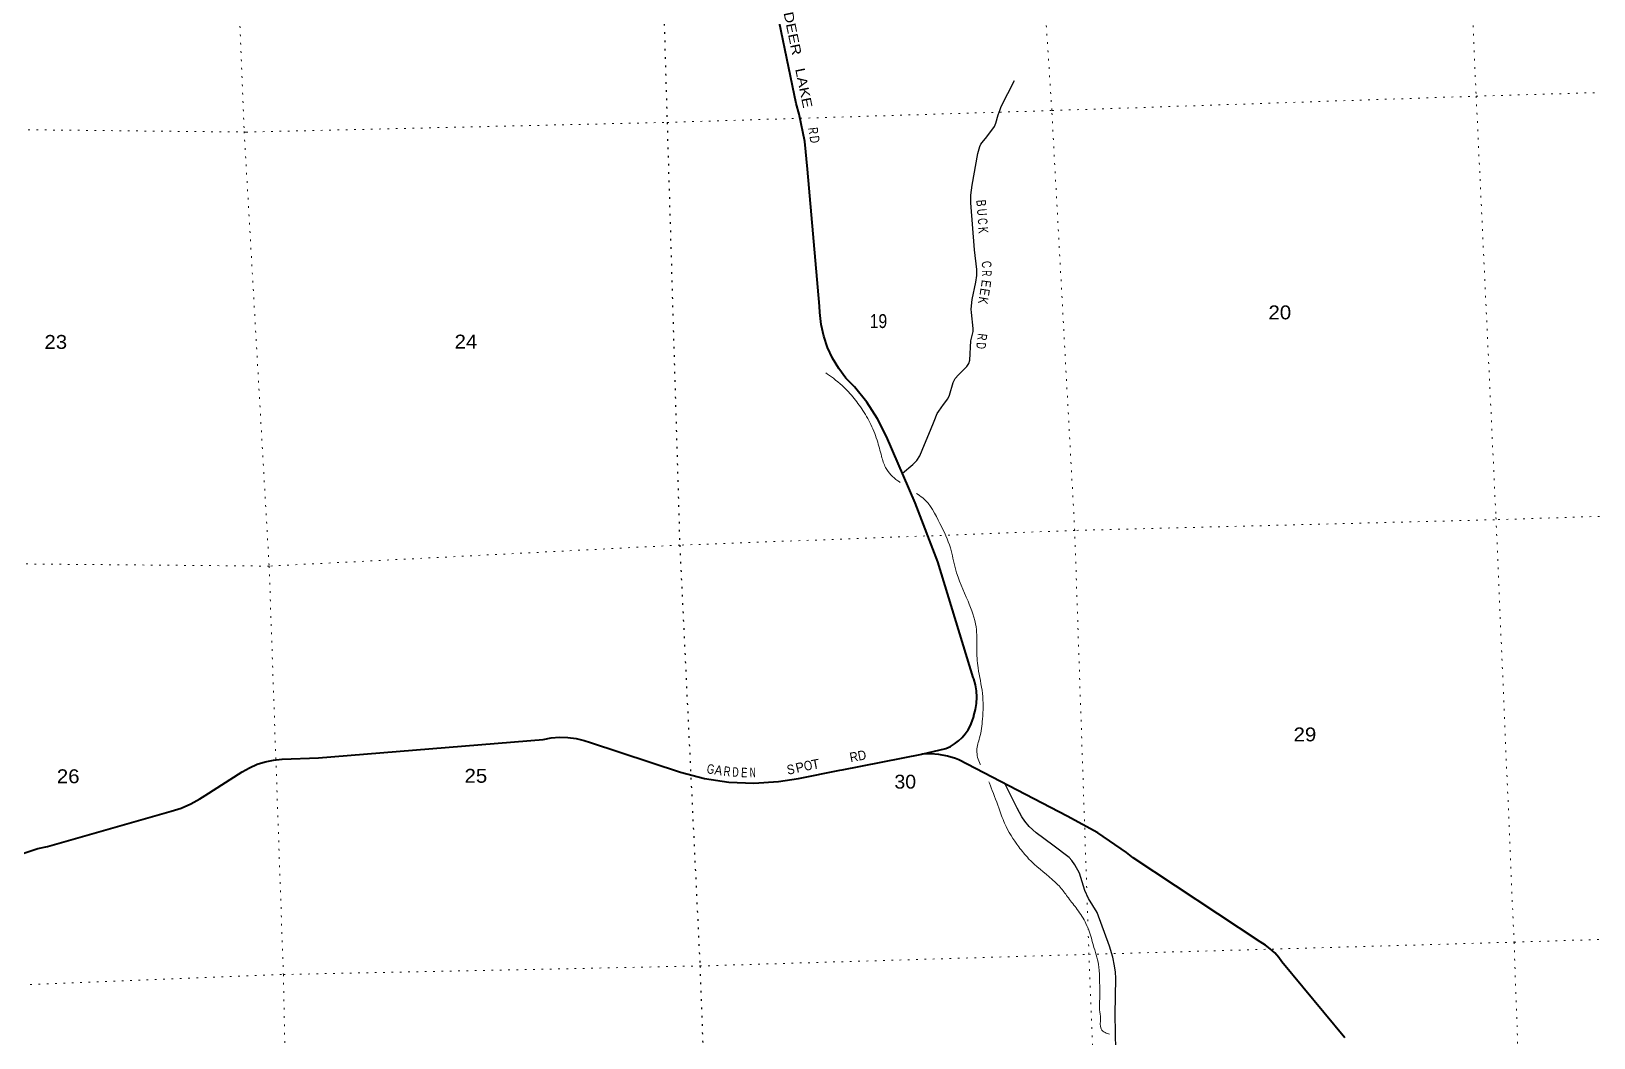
# Model space of a CAD drawing. Header units: feet. Extents: x 733631 to 986127, y 195788 to 388968.
# Drawn here: x 837880 to 857588, y 221678 to 234377 of the extents above; entities that cross this region are included whole.
import ezdxf
from ezdxf.enums import TextEntityAlignment as Align

# ---------------------------------------------------------------- set-up
doc = ezdxf.new("R2010")
doc.units = ezdxf.units.FT
doc.header["$LTSCALE"] = 70
doc.linetypes.add('DOTTED', pattern=[1.5, 0.3, -1.2])
for name, color, linetype, lineweight in [('26', 7, 'Continuous', 40), ('29', 7, 'Continuous', 25), ('39', 7, 'Continuous', 13), ('6', 7, 'DOTTED', 25), ('7', 7, 'DOTTED', 13)]:
    doc.layers.add(name, color=color, linetype=linetype, lineweight=lineweight)
doc.layers.add('27', color=7, linetype='Continuous')
doc.layers.add('30', color=7, linetype='Continuous')

msp = doc.modelspace()

# ---------------------------------------------------------------- linework, layer by layer
at = {"layer": '26'}
for points in [[(849112.86, 225254.88), (849416.98, 225327.85), (849472.85, 225353.94), (849525.69, 225385.72), (849574.91, 225422.85), (849619.99, 225464.93), (849660.42, 225511.48), (849695.76, 225562), (849725.62, 225615.95), (849749.69, 225672.72), (849767.69, 225731.69), (849770.15, 225741.98), (849790.1, 225818.02), (849802, 225895.73), (849805.7, 225974.26), (849801.18, 226052.74), (849788.48, 226130.32), (849767.73, 226206.15), (849762.06, 226222.65), (849313.65, 227682.58), (849030.54, 228424.68), (848667.48, 229265.11), (848554.74, 229486.69), (848419.45, 229695.27), (848263.1, 229888.56), (848154.64, 230001.43), (848064.73, 230122.25), (847987.94, 230251.8), (847925.12, 230388.67), (847876.94, 230531.35), (847843.94, 230678.29), (847826.49, 230827.87), (847823.59, 230909.64), (847672.72, 232638.33), (847637.01, 232986.96), (847565.05, 233329.95), (847525.91, 233465.9), (847219.85, 234950.87)], [(837747.22, 223994.82), (837962.18, 224063.63), (838084.93, 224092.14), (839643.2, 224537.11), (839770.13, 224576.14), (839892.29, 224628.22), (840008.33, 224692.78), (840072.19, 224735.57), (840540.24, 225032.36), (840632.17, 225085.05), (840729.1, 225127.85), (840829.97, 225160.27), (840933.67, 225181.98), (841039.08, 225192.72), (841043.11, 225192.91), (841504.4, 225210.61), (844336.55, 225440.19), (844439.3, 225459.78), (844543.53, 225468.53), (844648.1, 225466.33), (844751.88, 225453.21), (844853.71, 225429.32), (844934.85, 225401.91), (846068.83, 225028.2), (846371.22, 224950.02), (846680.13, 224903.87), (846992.16, 224890.26), (847303.91, 224909.35), (847557.97, 224949.46), (848080.56, 225055.2), (848106.93, 225059.04), (849112.86, 225254.88)], [(854446.96, 221675.44), (853652.32, 222634.58), (853614.7, 222688.11), (853564.12, 222747.07), (853507.65, 222800.42), (853445.91, 222847.57), (853379.58, 222888.01), (851776.83, 223947.01), (851692.81, 224013.65), (851331.62, 224263.64), (850946.27, 224474.5), (849579.08, 225185.84), (849538.38, 225201), (849434.71, 225231.15), (849328.45, 225250.3), (849220.78, 225258.24), (849112.86, 225254.88)]]:
    msp.add_lwpolyline(points, dxfattribs=at)
at = {"layer": '29'}
for points in [[(848867.61, 228801.84), (848999.86, 228908.45), (849048.62, 228962.87), (849087.04, 229020.09), (849147.05, 229162.71), (849222.07, 229342.86), (849267.07, 229455.45), (849308.35, 229553.05), (849327.08, 229583.05), (849387.09, 229665.62), (849439.6, 229740.68), (849462.13, 229783.86), (849507.11, 229943.35), (849535.26, 229994.04), (849574.62, 230040.93), (849679.64, 230146.01), (849704.04, 230183.57), (849717.14, 230228.58), (849732.15, 230468.78), (849759.37, 230587.96), (849762.15, 230626.41), (849739.65, 230829.07), (849736.86, 230869.44), (849747.15, 230994.21), (849792.16, 231211.89), (849805.32, 231296.36), (849807.16, 231369.52), (849777.15, 231617.22), (849732.15, 232210.21), (849731.26, 232306.88), (849747.15, 232435.39), (849821.27, 232834.19), (849844.66, 232923.29), (849858.78, 232950.54), (849873.78, 232971.18), (849934.68, 233043.39), (850028.5, 233174.79), (850047.2, 233216.03), (850077.2, 233321.12), (850099.71, 233388.67), (850114.76, 233428.12), (850281.41, 233755.52)], [(851564.69, 221288.53), (851550.63, 221969.09), (851559.28, 222427.84), (851554.95, 222503.58), (851541.98, 222583.65), (851520.35, 222696.17), (851481.42, 222834.66), (851325.7, 223258.79), (851214.32, 223432.99), (851169.98, 223535.77), (851100.77, 223752.17), (851043.46, 223861.45), (851004.53, 223915.55), (850971, 223951.25), (850763.37, 224107.05), (850555.74, 224262.85), (850467.07, 224342.93), (850413, 224410.01), (850376.23, 224464.11), (850313.5, 224574.46), (850158.67, 224884.28)]]:
    msp.add_lwpolyline(points, dxfattribs=at)
at = {"layer": '39'}
for points in [[(847900.36, 230065.54), (847997.43, 229998.11), (848207.69, 229803.18), (848338.3, 229637.87), (848457.9, 229439.86), (848548.03, 229218.62), (848605.31, 229014.45), (848656.53, 228870.69), (848809.3, 228706.14), (848839.7, 228685.2)], [(849043.64, 228544.71), (849125.21, 228488.52), (849341.83, 228164.47), (849473.15, 227857.74), (849536.43, 227595.17), (849695.39, 227186.31), (849797.11, 226860.38), (849806.2, 226589.91), (849822.53, 226343.93), (849877.71, 226022.48), (849878.55, 225697.17), (849842.03, 225463.54), (849807.03, 225304.73), (849849.2, 225130.36), (849852.36, 225124.22)], [(849956.43, 224907.88), (849972.98, 224867.82), (850083.62, 224576.55), (850156.68, 224383.01), (850336.09, 224085.99), (850460.11, 223936.63), (850755.28, 223675.87), (850870.02, 223562.57), (850960.78, 223442.38), (851072.58, 223296.65), (851183.45, 223118.54), (851284.35, 222816.84), (851347.15, 222568.39), (851355, 222394.88), (851358.43, 222172.71), (851353.18, 222029.06), (851366.85, 221922.42), (851375.35, 221789.34), (851425.33, 221742.54), (851481.81, 221724.1)]]:
    msp.add_spline(points, degree=3, dxfattribs=at)
at = {"layer": '6'}
msp.add_lwpolyline([(845499.85, 245503.14), (845585.58, 243909.98), (845741.02, 238564.27), (845900.22, 233226.78), (846059.28, 227893.32), (846314.36, 222583.33), (846502.56, 217283.2), (846627.8, 211875.84), (846572.18, 206508.82), (846786.63, 201207.56), (846863.08, 199583.67)], dxfattribs=at)
at = {"layer": '7'}
for points in [[(855493.87, 245883.45), (855620.14, 244263), (855868.41, 238855.78), (856104.96, 233557.28), (856354.2, 228241.04), (856582.64, 222883.66), (856771.86, 217553.25), (857030.99, 212182.78), (857177.91, 208769.81)], [(852068.55, 199781.12), (852016.39, 201393.3), (851805.22, 206716.91), (851626.28, 212041.61), (851426.66, 217381.77), (851220.71, 222729.8), (851040.96, 228078.72), (850751.9, 233379.47), (850409.57, 238704.69), (850063.35, 244025.72), (849991.82, 245673.53)], [(840457.91, 235803.47), (840565.78, 233112.83), (840880.59, 227628.48), (841059.8, 222475.55), (841172.21, 217089.99), (841326.57, 211656), (841254.32, 206303.91), (841474.36, 200956.36), (841519.88, 199382.25)], [(830859.81, 233007.61), (835214.62, 233160.82), (840589.52, 233104.91), (845900.22, 233226.78), (850756.68, 233376.22), (856104.96, 233557.28), (861515.03, 233718.85), (861634.81, 233721.07)], [(861840.32, 228387.82), (861754.68, 228388.13), (856335.38, 228213.51), (851040.96, 228078.72), (846059.28, 227893.32), (840880.59, 227628.48), (835582.52, 227674.82), (831060.56, 227604.51)], [(831264.86, 222106.42), (835663.57, 222261.92), (841059.8, 222475.55), (846314.36, 222583.33), (851220.71, 222729.8), (856582.64, 222883.66), (861982.64, 223053.74), (862045.87, 223053.51)]]:
    msp.add_lwpolyline(points, dxfattribs=at)

# ---------------------------------------------------------------- texts
at = {"layer": '27'}
for s, rotation, width, p in [('DEER   LAKE', 281.646, 1.25, (847368.56, 234609.08)), ('RD', 11.017, 0.9, (848215.47, 225152.65))]:
    msp.add_text(s, height=120, rotation=rotation, dxfattribs=dict(at, width=width)).set_placement(p)
for s, rotation, width, p in [('R', 276.519, 0.75, (847684.92, 233113.9)), ('D', 277.451, 0.8, (847701.69, 233004.36)), ('G', 350.628, 0.75, (846440.33, 225008.7)), ('A', 350.628, 0.9, (846539.79, 224994.43)), ('R', 353.878, 0.75, (846650.78, 224979.74)), ('D', 357.128, 0.7, (846760.34, 224970.35)), ('E', 357.128, 0.75, (846870.31, 224964.29)), ('N', 0.378, 0.65, (846981.1, 224965.26)), ('S', 9.973, 0.9, (847469.16, 225004.92)), ('O', 13.195, 0.85, (847691.61, 225053.89)), ('T', 10.707, 1.05, (847782.85, 225071.09))]:
    msp.add_text(s, height=120, rotation=rotation, dxfattribs=dict(at, width=width)).set_placement(p, align=Align.CENTER)
msp.add_text('P', height=120, rotation=13.195, dxfattribs=at).set_placement((847588.3, 225031.71), align=Align.CENTER)
at = {"layer": '30'}
for s, rotation, width, p in [('B', 274.34, 0.8, (849802.85, 232203.7)), ('U', 274.34, 0.75, (849811.53, 232089.17)), ('C', 274.34, 0.7, (849820.3, 231973.71)), ('K', 274.34, 0.75, (849828.71, 231862.94)), ('C', 276.908, 0.75, (849870.66, 231427.33)), ('E', 262.318, 0.85, (849864.63, 231199.35)), ('R', 269.559, 0.65, (849872.56, 231322.95)), ('K', 260.285, 0.85, (849828.77, 230989.62)), ('E', 261.318, 0.85, (849847.44, 231095.46)), ('D', 266.424, 0.7, (849801.96, 230412.96)), ('R', 263.135, 0.75, (849815.55, 230525.94))]:
    msp.add_text(s, height=120, rotation=rotation, dxfattribs=dict(at, width=width)).set_placement(p, align=Align.CENTER)
at = {"layer": '7'}
for s, width, p in [('19', 0.85, (848454.91, 230632.25)), ('20', 1.1, (853485.02, 230741.85)), ('23', 1.1, (838046.19, 230369.58)), ('24', 1.1, (843219.53, 230373.56)), ('29', 1.1, (853801.63, 225417.33)), ('26', 1.1, (838202.41, 224889.39)), ('25', 1.1, (843344.63, 224895.08)), ('30', 1.05, (848767.03, 224821.15))]:
    msp.add_text(s, height=175, dxfattribs=dict(at, width=width)).set_placement(p)

doc.saveas('drawing.dxf')
